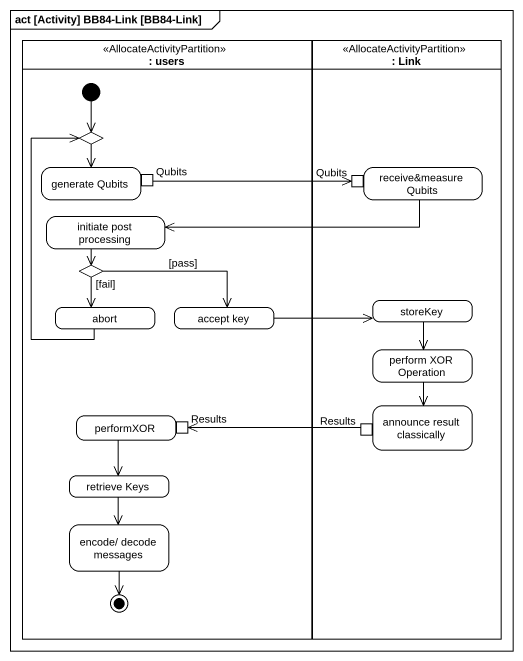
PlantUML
@startuml
mainframe act [Activity] BB84-Link [BB84-Link]
hide empty description
state ": users" as users <<AllocateActivityPartition>> {
  state choice1 <<choice>>
  state "generate Qubits" as generate_Qubits {
    state Qubits <<outputPin>>
  }
  state "initiate post processing" as initiate_post_processing
  state choice2 <<choice>>
  state abort
  state "accept key" as accept_key
  state performXOR {
    state Results <<inputPin>>
  }
  state "retrieve Keys" as retrieve_Keys
  state "encode/ decode messages" as encode_decode_messages
  [*] --> choice1
  encode_decode_messages --> [*]
}
state ": Link" as Link <<AllocateActivityPartition>> {
  state "receive&measure Qubits" as receive_measure_Qubits {
    state "Qubits" as Qubits_2 <<inputPin>>
  }
  state storeKey
  state "perform XOR Operation" as perform_XOR_Operation
  state "announce result classically" as announce_result_classically {
    state "Results" as Results_2 <<outputPin>>
  }
}
choice1 --> generate_Qubits
Qubits -right-> Qubits_2
receive_measure_Qubits -left-> initiate_post_processing
initiate_post_processing --> choice2
choice2 --> abort : [fail]
choice2 -right-> accept_key : [pass]
abort -up-> choice1
accept_key -right-> storeKey
storeKey --> perform_XOR_Operation
perform_XOR_Operation --> announce_result_classically
performXOR --> retrieve_Keys
Results_2 -left-> Results
retrieve_Keys --> encode_decode_messages
@enduml
